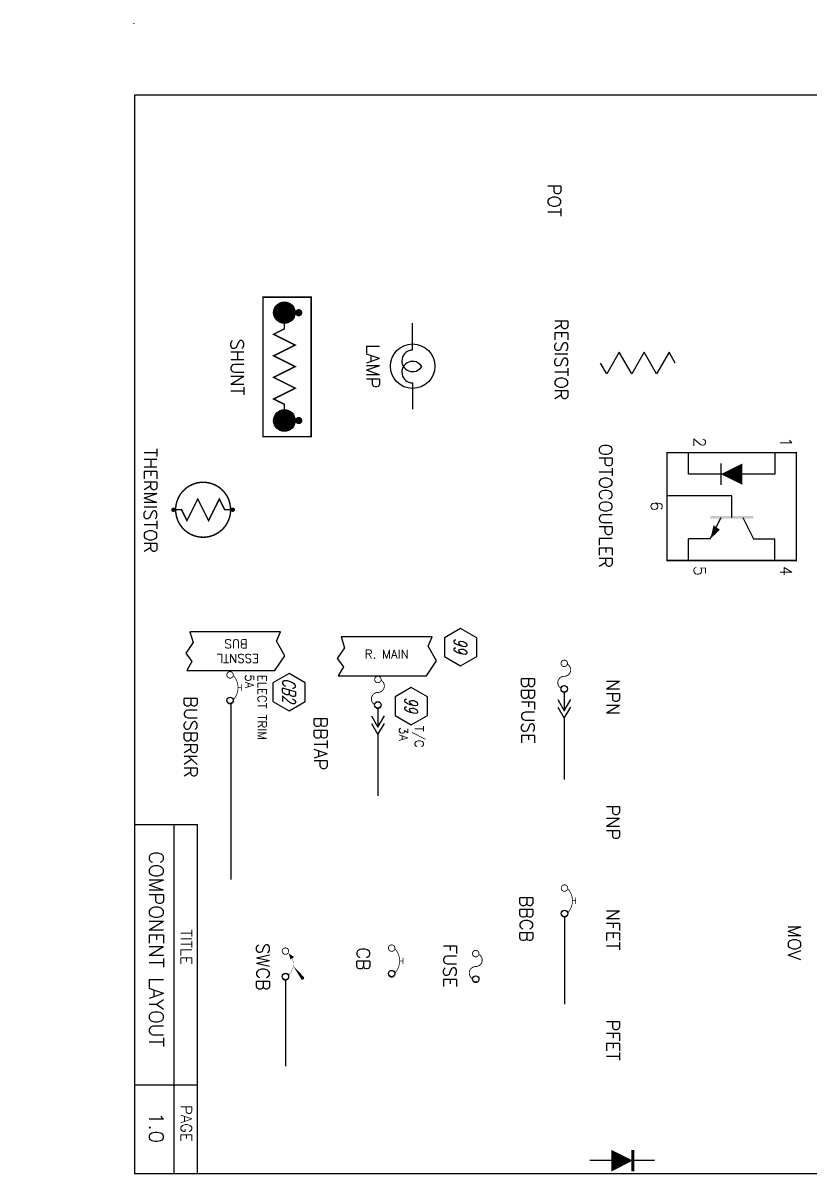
# Model space of a CAD drawing. Extents: x -55 to 73, y -33 to 52.
# Drawn here: x 41.37 to 46.85, y 19.82 to 27.84 of the extents above; entities that cross this region are included whole.
import ezdxf
from ezdxf.enums import TextEntityAlignment as Align

# ---------------------------------------------------------------- set-up
doc = ezdxf.new("R2010")
doc.units = 0
doc.layers.get('0').update_dxf_attribs({"linetype": 'CONTINUOUS'})
doc.styles.get("Standard").update_dxf_attribs({"font": 'romans.shx'})

# ---------------------------------------------------------------- blocks, each defined once
blk = doc.blocks.new('BORDER')
at = {"color": 0}
for p, q in [((0.4431350173138782, -5.575316360104772), (0.005000000000009663, -5.575316360104772)), ((0.2807598531354358, -8.000000000000007), (0.2807598531354358, -5.575316360104772)), ((0.4431350173138782, -8.000000000000007), (0.4431350173138782, -5.575316360104772)), ((0.4431350173138782, -7.38513134758098), (0.005000000000009663, -7.38513134758098))]:
    blk.add_line(p, q, dxfattribs=at)
blk.add_lwpolyline([(0.005000000000009663, -8), (10.50500000000001, -8), (10.50500000000001, -0.5), (0.005000000000009663, -0.5)], close=True, dxfattribs=at)
for centre in [(0, 0), (10.51969840053044, -8.015835172557829)]:
    blk.add_circle(centre, 0.001, dxfattribs=at)
for s, height, p in [('COMPONENT LAYOUT', 0.1, (0.1060892716318449, -6.439835300963637)), ('TITLE', 0.07499951999992503, (0.3275099500569922, -6.425061301065867)), ('TITLE', 0.07499951999992503, (0.3275099500569922, -6.425061301065867)), ('1.0', 0.1, (0.1060892716318449, -7.680851292375891)), ('PAGE', 0.07499951999992503, (0.3275099500569922, -7.651303292580351)), ('PAGE', 0.07499951999992503, (0.3275099500569922, -7.651303292580351))]:
    blk.add_text(s, height=height, rotation=270, dxfattribs=at).set_placement(p, align=Align.CENTER)
blk = doc.blocks.new('SPADTERM')
at = {"color": 0}
for p, q in [((0, 0), (-0.09778629398190475, 0.0564569431535098)), ((-0.09778629398190475, -0.0564569431535098), (0, 0)), ((0.06509466086077254, 0), (-0.03269163312113221, 0.0564569431535098)), ((-0.03269163312113221, -0.0564569431535098), (0.06509466086077254, 0))]:
    blk.add_line(p, q, dxfattribs=at)
blk = doc.blocks.new('BBFUSE')
at = {"color": 0}
for p, q in [((0.2299438525270645, 0), (0.3566964805031532, 0)), ((0.4073033976368174, 0), (0.8337464384351927, 0))]:
    blk.add_line(p, q, dxfattribs=at)
at = {"color": 0, "const_width": 0.006000000000000001}
for points in [[(0.0366770296984944, 0.01951044453741702, 39.33880835951041), (0.03859916624609294, 0.01827240556744414, 39.33880835951041)], [(0.2007194449185601, -0.02012461179749891, -0.7914183192462256), (0.1154702213235623, 0, 0.7914183192462259), (0.03022099772856457, 0.02012461179749891, 0.7914183192462259)], [(0.2166770296984906, 0.01951044453741702, 39.33880835951041), (0.21859916624609, 0.01827240556744414, 39.33880835951041)]]:
    blk.add_lwpolyline(points, format="xyb", dxfattribs=at)
at = {"color": 0}
blk.add_circle((0.2025000000000023, 0), 0.02249999999999979, dxfattribs=at)
at = {"color": 0, "xscale": 0.8, "yscale": 0.8, "zscale": 0.8}
blk.add_blockref('SPADTERM', (0.3552276689481992, 0), dxfattribs=at)
blk = doc.blocks.new('FUSE')
at = {"color": 0, "const_width": 0.006000000000000001}
for points in [[(0.0366770296984944, 0.01951044453741702, 39.33880835951041), (0.03859916624609294, 0.01827240556744414, 39.33880835951041)], [(0.2007194449185601, -0.02012461179749891, -0.7914183192462256), (0.1154702213235623, 0, 0.7914183192462259), (0.03022099772856457, 0.02012461179749891, 0.7914183192462259)], [(0.2166770296984906, 0.01951044453741702, 39.33880835951041), (0.21859916624609, 0.01827240556744414, 39.33880835951041)]]:
    blk.add_lwpolyline(points, format="xyb", dxfattribs=at)
at = {"color": 0}
blk.add_circle((0.2025000000000023, 0), 0.02249999999999979, dxfattribs=at)
blk = doc.blocks.new('BBCP')
at = {"color": 0}
for p, q in [((0.2301360009951852, -3.774758283725532e-15), (0.3568886289712738, -3.774758283725532e-15)), ((0.4074955461049381, -3.774758283725532e-15), (0.8339385869033134, -3.774758283725532e-15))]:
    blk.add_line(p, q, dxfattribs=at)
blk.add_blockref('FUSE', (0.0001921484681206564, -3.774758283725532e-15), dxfattribs=at)
at = {"color": 0, "xscale": 0.8, "yscale": 0.8, "zscale": 0.8}
blk.add_blockref('SPADTERM', (0.3568886289712738, -3.774758283725532e-15), dxfattribs=at)
blk = doc.blocks.new('BBTAP')
at = {"color": 0}
for points in [[(-0.2731534772128557, 0.6880561667153344), (-0.33810538249669, 0.5755561667153373), (-0.2731534772128557, 0.4630561667153401), (-0.143249666645195, 0.4630561667153401), (-0.07829776136136068, 0.5755561667153373), (-0.143249666645195, 0.6880561667153344)], [(-0.2033770760657632, -0.2315961699607669), (-0.129220448440293, -0.2824898401676066), (-0.07201394226761693, -0.2400783690438288), (-0.008981095024282126, -0.2757361237866718), (-0.008981095024282126, 0.3382631891168018), (-0.1122704294745063, 0.4066962880972014), (-0.2139709532172631, 0.3494408100085735), (-0.2789793670240064, 0.3775366628284402), (-0.2789793670240064, -0.2546252133861699)], [(0.1380320379848428, 0.3449251270936955), (0.07308013270100844, 0.2324251270936983), (0.1380320379848428, 0.1199251270936941), (0.2679358485525043, 0.1199251270936941), (0.3328877538363386, 0.2324251270936983), (0.2679358485525043, 0.3449251270936955)]]:
    blk.add_lwpolyline(points, close=True, dxfattribs=at)
blk.add_blockref('BBCP', (-0.008981095024282126, 0), dxfattribs=at)
at = {"color": 0, "oblique": 15, "width": 0.7}
for p in [(-0.2187876321551672, 0.5296655851760548), (0.1923978830425312, 0.1865345455544087)]:
    blk.add_text('99', height=0.09, dxfattribs=at).set_placement(p, align=Align.CENTER)
at = {"color": 0}
for s, p in [('T/C', (0.338410090066759, 0.2579276484075663)), ('3A', (0.3467988758412375, 0.148966801401464))]:
    blk.add_text(s, height=0.06, dxfattribs=at).set_placement(p)
blk.add_text('R. MAIN', height=0.06, rotation=90, dxfattribs=at).set_placement((-0.12928761374679, 0.06145572472113514), align=Align.CENTER)
blk = doc.blocks.new('BBCB')
at = {"color": 0}
blk.add_line((0.2315313960234882, 0), (0.8337464384351927, 0), dxfattribs=at)
at = {"color": 0, "const_width": 0.005}
for points in [[(0.09112248170879766, 0.07835404686328218), (0.1368477396147512, 0.07835404686328218)], [(0.1139851106617744, 0.05534683144959018), (0.1139851106617744, 0.07835404686328218)]]:
    blk.add_lwpolyline(points, dxfattribs=at)
at = {"color": 0}
for points, const_width in [([(0.0366770296984944, 0.01951044453741702, 39.33880835951041), (0.03859916624609294, 0.01827240556744414, 39.33880835951041)], 0.006000000000000001), ([(0.1994788485376082, 0.02168763362242032, 0.3919273218769209), (0.02905773929589373, 0.02221215241255692, 0.3919273218769209)], 0.005), ([(0.2166770296984906, 0.01951044453741702, 39.33880835951041), (0.21859916624609, 0.01827240556744414, 39.33880835951041)], 0.006000000000000001)]:
    blk.add_lwpolyline(points, format="xyb", dxfattribs=dict(at, const_width=const_width))
blk.add_circle((0.2025000000000023, 0), 0.02249999999999979, dxfattribs=at)
blk = doc.blocks.new('CB')
at = {"color": 0, "const_width": 0.005}
for points in [[(0.09112248170879766, 0.07835404686328218), (0.1368477396147512, 0.07835404686328218)], [(0.1139851106617744, 0.05534683144959018), (0.1139851106617744, 0.07835404686328218)]]:
    blk.add_lwpolyline(points, dxfattribs=at)
at = {"color": 0}
for points, const_width in [([(0.03667702969849529, 0.01951044453741702, 39.33880835951041), (0.03859916624609383, 0.01827240556744414, 39.33880835951041)], 0.006000000000000001), ([(0.1994788485376091, 0.02168763362242032, 0.3919273218769209), (0.02905773929589373, 0.02221215241255692, 0.3919273218769209)], 0.005), ([(0.2166770296984915, 0.01951044453741702, 39.33880835951041), (0.21859916624609, 0.01827240556744414, 39.33880835951041)], 0.006000000000000001)]:
    blk.add_lwpolyline(points, format="xyb", dxfattribs=dict(at, const_width=const_width))
blk.add_circle((0.2025000000000023, 0), 0.02249999999999979, dxfattribs=at)
blk = doc.blocks.new('SWCB')
at = {"color": 0}
blk.add_line((0.2293795480428908, 0.0002967580094490607), (0.8273986757977934, 0.0002967580094490607), dxfattribs=at)
for points in [[(0.128935378110195, 0.05399965323031042, 0, 0.0234, 0), (0.2129578660989733, 0.1189937498243632, 0.0234, 0.0234, 0)], [(0.1938825047085517, 0.02018006266360617, 0.002, 0.002, 0.4451152512066303), (0.04220248728307219, 0.02330799650534354, 0, 0.03, 0), (0.07549722926891267, 0.04797311666358173, 0.002, 0.002, 0)]]:
    blk.add_lwpolyline(points, format="xyseb", dxfattribs=at)
at = {"color": 0, "const_width": 0.0117}
blk.add_lwpolyline([(0.2188078660989738, 0.1189937498243632, -1), (0.2071078660989736, 0.1189937498243632, -1)], format="xyb", close=True, dxfattribs=at)
at = {"color": 0, "const_width": 0.006000000000000001}
for points in [[(0.03747136343440705, 0.01980720254686608, 39.33880835951041), (0.03939349998200559, 0.0185691635768932, 39.33880835951041)], [(0.2174713634344032, 0.01980720254686608, 39.33880835951041), (0.2193934999820026, 0.0185691635768932, 39.33880835951041)]]:
    blk.add_lwpolyline(points, format="xyb", dxfattribs=at)
at = {"color": 0}
blk.add_circle((0.203294333735915, 0.0002967580094490607), 0.02249999999999979, dxfattribs=at)
blk = doc.blocks.new('LAMP')
at = {"color": 0}
for p, q in [((-0.07499999999999307, 0), (-0.2624999999999993, 0)), ((0.1542056074766274, 0), (0.3374999999999986, 0))]:
    blk.add_line(p, q, dxfattribs=at)
blk.add_circle((0.03750000000000142, 0), 0.1546164609606612, dxfattribs=at)
for centre, start, end in [((0, 0), 180, 58.12705562134806), ((0.07920560747663075, 0), 121.8729443786519, 0)]:
    blk.add_arc(centre, 0.07499999999999929, start, end, dxfattribs=at)
blk = doc.blocks.new('SHUNT')
at = {"color": 0, "const_width": 0.01}
blk.add_lwpolyline([(0.1863142477928912, -0.8616914471954296), (0.1863142477928912, 0.1083726654688872), (-0.1483623653055943, 0.1083726654688872), (-0.1483623653055943, -0.8616914471954296)], close=True, dxfattribs=at)
at = {"color": 0}
for points, const_width in [([(-0.03749999999999964, 0, 1), (0.03749999999999964, 0, 1)], 0.07499999999999929), ([(0.08724899140628928, 0, 1), (0.1122489914062892, 0, 1)], 0.025), ([(-0.03749999999999964, -0.7499999999999996, 1), (0.03749999999999964, -0.7499999999999996, 1)], 0.07499999999999929), ([(0.08724899140628928, -0.7499999999999996, 1), (0.1122489914062892, -0.7499999999999996, 1)], 0.025)]:
    blk.add_lwpolyline(points, format="xyb", close=True, dxfattribs=dict(at, const_width=const_width))
at = {"color": 0, "const_width": 0.01}
blk.add_lwpolyline([(0, -0.07499999999999929), (0, -0.1124999999999989), (-0.07500000000000018, -0.1499999999999995), (0.07500000000000018, -0.2249999999999996), (-0.07500000000000018, -0.2999999999999989), (0.07500000000000018, -0.3749999999999996), (-0.07500000000000018, -0.4499999999999997), (0.07500000000000018, -0.5249999999999995), (-0.07500000000000018, -0.5999999999999996), (0, -0.6374999999999997), (0, -0.6749999999999994)], dxfattribs=at)
at = {"color": 0}
for centre, radius in [((0, 0), 0.07499999999999973), ((0, -0.7499999999999996), 0.07499999999999973), ((0, -0.7499999999999996), 0.07500000000000018)]:
    blk.add_circle(centre, radius, dxfattribs=at)
blk = doc.blocks.new('THERMISTOR')
at = {"color": 0, "const_width": 0.01}
blk.add_lwpolyline([(-0.005596720364851926, 0.1911313075379457, 70.81634273086847), (0.005201635002217486, 0.1911424677912024, 70.81634273086847)], format="xyb", dxfattribs=at)
blk.add_lwpolyline([(1.509903313490213e-14, 0.2071745290654485), (1.509903313490213e-14, 0.1500000000000172), (-0.07499999999998419, 0.1125000000000158), (0.07500000000001616, 0.03750000000001652), (-0.07499999999998419, -0.03749999999998277), (0.07500000000001616, -0.1124999999999847), (1.509903313490213e-14, -0.1499999999999844), (1.509903313490213e-14, -0.1912132317597477)], dxfattribs=at)
at = {"color": 0, "const_width": 0.015}
for points in [[(-0.007499999999985185, 0.2066623464372013, -1), (0.007500000000015383, 0.2066623464372013, -1)], [(-0.007499999999985185, -0.2066623464372004, 1), (0.007500000000015383, -0.2066623464372004, 1)]]:
    blk.add_lwpolyline(points, format="xyb", close=True, dxfattribs=at)
blk = doc.blocks.new('RESISTOR')
at = {"color": 0}
for p, q in [((0, 0.5196100461182347), (-0.07499925000000118, 0.4763092089417142)), ((-0.07499925000000118, 0.4763092089417142), (0.0749992499999994, 0.3897075345886751)), ((0.0749992499999994, 0.3897075345886751), (-0.07499925000000118, 0.303105860235636)), ((-0.07499925000000118, 0.303105860235636), (0.0749992499999994, 0.2165041858825969)), ((0.0749992499999994, 0.2165041858825969), (-0.07499925000000118, 0.1299025115295578)), ((-0.07499925000000118, 0.1299025115295578), (0.0749992499999994, 0.04330083717651867)), ((0.0749992499999994, 0.04330083717651867), (0, 0))]:
    blk.add_line(p, q, dxfattribs=at)
blk = doc.blocks.new('OPTOCOUPLER')
at = {"color": 0}
for p, q in [((0, 0.75), (0.1499999999999995, 0.75)), ((0.1499999999999995, 0.75), (0.1499999999999995, 0.1499999999999995)), ((0.6003693809323947, 0.6013204225352107), (0.6003693809323938, 0.75)), ((0.7499999999999991, 0.75), (0.6003693809323938, 0.75)), ((0.4503693809323943, 0.5263204225352114), (0.6003693809323947, 0.6013204225352107)), ((0.2999999999999989, 0.4513204225352094), (0.2999999999999998, 8.881784197001252e-16)), ((0.4503693809323943, 0.4513204225352103), (0.2999999999999989, 0.4513204225352094)), ((0.6003693809323947, 0.3013204225352109), (0.4503693809323943, 0.376320422535211)), ((0.6003693809323947, 0.3013204225352109), (0.6003693809323938, 0.1499999999999995)), ((0.1499999999999995, 0.1499999999999995), (0, 0.1499999999999995)), ((0.7499999999999991, 0.1499999999999995), (0.6003693809323938, 0.1499999999999995))]:
    blk.add_line(p, q, dxfattribs=at)
at = {"color": 0, "const_width": 0.01}
blk.add_lwpolyline([(0.7499999999999991, 0.8999999999999995), (0, 0.8999999999999995), (0, 0), (0.7499999999999991, 0)], close=True, dxfattribs=at)
at = {"color": 0}
blk.add_lwpolyline([(0.1499999999999995, 0.3749999999999991, 0, 0.15, 0), (0.1499999999999995, 0.5249999999999995, 0.15, 0.15, 0)], format="xyseb", dxfattribs=at)
at = {"color": 0, "const_width": 0.01}
blk.add_lwpolyline([(0.2249999999999996, 0.3749999999999991), (0.07499999999999929, 0.3749999999999991)], dxfattribs=at)
at = {"color": 0}
blk.add_solid([(0.5997044952540849, 0.3018485915492954), (0.535878537931457, 0.3672095070422525), (0.5053530800815027, 0.3236355633802814)], dxfattribs=at)
blk.add_trace([(0.4603693809323941, 0.6013204225352107), (0.4403693809323945, 0.6013204225352107), (0.4603693809323941, 0.3013204225352109), (0.4403693809323945, 0.3013204225352109)], dxfattribs=at)
for s, p in [('1', (-0.03750000000000053, 0.7874999999999996)), ('2', (-0.03750000000000053, 0.1875))]:
    blk.add_text(s, height=0.08, dxfattribs=at).set_placement(p, align=Align.RIGHT)
for s, p in [('4', (0.7874999999999996, 0.7874999999999996)), ('5', (0.7874999999999996, 0.1875)), ('6', (0.3374999999999995, -0.1125000000000007))]:
    blk.add_text(s, height=0.08, dxfattribs=at).set_placement(p)
blk = doc.blocks.new('DIODE')
at = {"color": 0}
blk.add_line((5.399999999999999, 6.6), (5.399999999999999, 6.149999999999999), dxfattribs=at)
blk.add_lwpolyline([(5.399999999999999, 6.45, 0, 0.15, 0), (5.399999999999999, 6.3, 0.15, 0.15, 0)], format="xyseb", dxfattribs=at)
at = {"color": 0, "const_width": 0.02}
blk.add_lwpolyline([(5.475, 6.45), (5.325, 6.45)], dxfattribs=at)
blk = doc.blocks.new('DOT')
at = {"color": 0, "const_width": 0.025}
blk.add_lwpolyline([(-0.01250000000000018, 0, 1), (0.01250000000000018, 0, 1)], format="xyb", close=True, dxfattribs=at)
blk = doc.blocks.new('30SPDTRY')
at = {"color": 0}
for p, q in [((1.013301031622028, 0.1165744641339082), (0.9155147376401231, 0.1730314072874179)), ((1.0783956924828, 0.1165744641339082), (0.9806093985008957, 0.1730314072874179)), ((0.7615414478855698, 0.1165744641339082), (1.013301031622028, 0.1165744641339082)), ((0.9155147376401231, 0.06011752098039835), (1.013301031622028, 0.1165744641339082)), ((0.9806093985008957, 0.06011752098039835), (1.0783956924828, 0.1165744641339082)), ((1.0783956924828, 0.1165744641339082), (1.345612582883476, 0.1165744641339082)), ((1.530891075127062, 0.1165744641339082), (1.867435610360122, 0.1165744641339082)), ((-0.7890399178773215, 0), (-0.5218230274766462, 0)), ((-0.3365445352330596, 0), (0, 0)), ((0.09778629398190475, 0.05645694315351335), (0, 0)), ((0, 0), (0.09778629398190475, -0.05645694315350624)), ((0.1628809548426773, 0.05645694315351335), (0.06509466086077254, 0)), ((0.06509466086077254, 0), (0.1628809548426773, -0.05645694315350624)), ((1.013301031622028, -0.1834255358660926), (0.9155147376401231, -0.1269685927125828)), ((1.0783956924828, -0.1834255358660926), (0.9806093985008957, -0.1269685927125828)), ((0.7615414478855698, -0.1834255358660926), (1.013301031622028, -0.1834255358660926)), ((0.9155147376401231, -0.2398824790196024), (1.013301031622028, -0.1834255358660926)), ((0.9806093985008957, -0.2398824790196024), (1.0783956924828, -0.1834255358660926)), ((1.0783956924828, -0.1834255358660926), (1.345612582883476, -0.1834255358660926)), ((1.530891075127062, -0.1834255358660926), (1.867435610360122, -0.1834255358660926)), ((0.0935056633418796, -0.2944777266358436), (-0.004280630640025151, -0.3509346697893534)), ((0.1586003242026521, -0.2944777266358436), (0.06081403022074738, -0.3509346697893534)), ((-0.7933205485173467, -0.3509346697893534), (-0.5261036581166714, -0.3509346697893534)), ((-0.3408251658730848, -0.3509346697893534), (-0.004280630640025151, -0.3509346697893534)), ((-0.004280630640025151, -0.3509346697893534), (0.0935056633418796, -0.4073916129428632)), ((0.06081403022074738, -0.3509346697893534), (0.1586003242026521, -0.4073916129428632)), ((0.2672517904004614, -0.9509346697893566), (0.2672517904004543, -0.3509346697893534)), ((-0.7933205485173467, -0.9509346697893548), (-0.5261036581166714, -0.9509346697893548)), ((-0.3408251658730848, -0.9509346697893548), (-0.004280630640025151, -0.9509346697893548)), ((0.0935056633418796, -0.894477726635845), (-0.004280630640025151, -0.9509346697893548)), ((-0.004280630640025151, -0.9509346697893548), (0.0935056633418796, -1.007391612942865)), ((0.1586003242026521, -0.894477726635845), (0.06081403022074738, -0.9509346697893548)), ((0.06081403022074738, -0.9509346697893548), (0.1586003242026521, -1.007391612942865))]:
    blk.add_line(p, q, dxfattribs=at)
for points, const_width in [([(0.9258735155639997, 0.1872816674982474), (0.9258735155639997, 0.2710089449940796), (0.1363354620106136, 0.2710089449940796), (0.1363354620106136, 0.08154371161557705)], 0.01), ([(0.3267019716476511, 0), (0.07494238791119301, 3.552713678800501e-15)], 0.01), ([(0.3493535446928782, 0.001599904728347923), (0.8048644321598779, 0.02679576548019291)], 0.02), ([(0.9258735155639997, -0.1037598063592569), (0.9258735155639997, 0.04083988659745685)], 0.01), ([(0.1363354620106136, -0.08258227415125674), (0.1363354620106136, -0.2731801698850056)], 0.01), ([(0.9258735155639997, -0.5355447496564381), (0.9258735155639997, -0.2625913931948318)], 0.01), ([(0.5740414478855698, -0.3509346697893534), (0.5740414478855698, -0.9509346697893548)], 0.01), ([(0.6115414478855712, -0.3509346697893534), (0.6115414478855712, -0.9509346697893548)], 0.01), ([(0.1363354620106136, -0.4426005334107508), (0.1363354620106136, -0.8661514316389471)], 0.01), ([(0.1363354620106136, -1.077926901925387), (0.9258735155639997, -1.077926901925387), (0.9258735155639997, -0.7464822496564381)], 0.01), ([(0.1363354620106136, -1.030277417405777), (0.1363354620106136, -1.077926901925387)], 0.01)]:
    blk.add_lwpolyline(points, dxfattribs=dict(at, const_width=const_width))
for points in [[(0.7615414478855698, 0.04155473987697711, 0, 0.075, 0), (0.7615414478855698, 0.1165547398769764, 0.075, 0.075, 0)], [(0.7615414478855698, -0.1084255358660933, 0, 0.075, 0), (0.7615414478855698, -0.1834255358660926, 0.075, 0.075, 0)]]:
    blk.add_lwpolyline(points, format="xyseb", dxfattribs=at)
at = {"color": 0, "const_width": 0.0375}
blk.add_lwpolyline([(0.3454519716476483, 0, -1), (0.3079519716476469, 0, -1)], format="xyb", close=True, dxfattribs=at)
at = {"color": 0, "const_width": 0.01}
blk.add_lwpolyline([(0.0772268430253149, -0.9509346697893548), (0.4615414478855726, -0.9509346697893548, 1.447009440658914), (0.4119336108031106, -0.8196846697893534, 2.215250437021534), (0.4119336108031106, -0.7071846697893562, 2.215250437021521), (0.4119336108031106, -0.5946846697893555, 2.215250437021545), (0.4119336108031106, -0.4821846697893548, 1.447009440658914), (0.4615414478855726, -0.3509346697893534), (0.0772268430253149, -0.3509346697893534)], format="xyb", dxfattribs=at)
at = {"color": 0}
blk.add_lwpolyline([(0.8705651425214143, -0.5355447496564381), (0.8096727313178178, -0.6410134996564381), (0.8705651425214143, -0.7464822496564381), (0.9923499649286001, -0.7464822496564381), (1.053242376132189, -0.6410134996564381), (0.9923499649286001, -0.5355447496564381)], close=True, dxfattribs=at)
for name, p in [('DIODE', (0.2672517904004579, -0.5978333950140122)), ('DOT', (0.2672517904004543, -0.3509346697893534)), ('DOT', (0.2672517904004614, -0.9509346697893566))]:
    blk.add_blockref(name, p, dxfattribs=at)
for s, p in [('87a', (0.8072338936284922, 0.1787561140261325)), ('30', (0.2523765564285441, 0.0844708944273691)), ('86', (0.05101965943433839, -0.2700026364016548)), ('87', (0.8072338936284922, -0.3019174962247)), ('85', (0.04840463479805024, -0.8512693389158201))]:
    blk.add_text(s, height=0.06, dxfattribs=at).set_placement(p, align=Align.CENTER)
for s, p in [('VIO', (1.34267210758286, 0.0870397934733802)), ('ORN', (-0.5247635027772617, -0.02953467066052795)), ('RED', (1.34267210758286, -0.2129602065266205)), ('YEL', (-0.5290441334172868, -0.3804693404498813)), ('BLK', (-0.5290441334172868, -0.9804693404498828))]:
    blk.add_text(s, height=0.06, dxfattribs=at).set_placement(p)
at = {"color": 0, "oblique": 15, "width": 0.7}
blk.add_text('K2', height=0.08437499999999999, dxfattribs=at).set_placement((0.9215331222629999, -0.682680037508451), align=Align.CENTER)
blk = doc.blocks.new('BUSBRKR')
at = {"color": 0}
blk.add_line((0.3042744034816849, -0.06471445254087804), (1.527100606787755, -0.06471445254087627), dxfattribs=at)
for points in [[(0.1582515721713591, 0.4532218216093025), (0.09329966688752478, 0.3407218216093053), (0.1582515721713591, 0.228221821609301), (0.2881553827390206, 0.228221821609301), (0.353107288022855, 0.3407218216093053), (0.2881553827390206, 0.4532218216093025)], [(-0.1204180630664098, -0.3271357783372615), (-0.04626143544093253, -0.3780294485441011), (0.01094507073174356, -0.3356179774203234), (0.07397791797507125, -0.3712757321631663), (0.07397791797507125, 0.2427235807403072), (-0.02931141647514579, 0.3111566797207068), (-0.1310119402179097, 0.253901201632079), (-0.1960203540246539, 0.2819970544519457), (-0.1960203540246539, -0.3501648217626574)]]:
    blk.add_lwpolyline(points, close=True, dxfattribs=at)
at = {"color": 0, "const_width": 0.005}
for points in [[(0.1696358796639288, 0.008641040892824137), (0.2153611375698787, 0.008641040892824137)], [(0.1924985086169002, -0.01436617452086786), (0.1924985086169002, 0.008641040892824137)]]:
    blk.add_lwpolyline(points, dxfattribs=at)
at = {"color": 0}
for points, const_width in [([(0.1151904276536229, -0.05020256143304103, 39.33880835951041), (0.1171125642012214, -0.0514406004030139, 39.33880835951041)], 0.006000000000000001), ([(0.2779922464927367, -0.04802537234803772, 0.3919273218769209), (0.1075711372510213, -0.04750085355790112, 0.3919273218769209)], 0.005), ([(0.2951904276536155, -0.05020256143304103, 39.33880835951041), (0.297112564201214, -0.0514406004030139, 39.33880835951041)], 0.006000000000000001)]:
    blk.add_lwpolyline(points, format="xyb", dxfattribs=dict(at, const_width=const_width))
blk.add_circle((0.2810133979551281, -0.06971300597045804), 0.02249999999999979, dxfattribs=at)
at = {"color": 0, "oblique": 15, "width": 0.7}
blk.add_text('CB2', height=0.09, dxfattribs=at).set_placement((0.2126174172290476, 0.2948312400700157), align=Align.CENTER)
at = {"color": 0}
for s, p in [('ELECT TRIM', (0.1022681319386436, 0.1232984716613945)), ('5A', (0.09985849490439591, 0.03641471979051403))]:
    blk.add_text(s, height=0.06, dxfattribs=at).set_placement(p)
for s, p in [('ESSNTL', (-0.04099258243718396, 0.131911525353571)), ('BUS', (-0.142097672616373, 0.05341015906036084))]:
    blk.add_text(s, height=0.06, rotation=270, dxfattribs=at).set_placement(p)

msp = doc.modelspace()

# ---------------------------------------------------------------- block references
at = {"color": 0}
for name, p in [('BORDER', (42.13707431029346, 27.83540807818398)), ('SHUNT', (43.1840708860838, 25.82204543206907))]:
    msp.add_blockref(name, p, dxfattribs=at)
at = {"color": 0, "rotation": 270}
for name, p in [('30SPDTRY', (39.75540723077668, 25.59212875613353)), ('LAMP', (44.07595468046993, 25.48756337867182)), ('RESISTOR', (45.38294437206012, 25.4720582051602)), ('OPTOCOUPLER', (45.84503533051533, 24.84897384649753)), ('THERMISTOR', (42.61889207470892, 24.45162705638163)), ('BUSBRKR', (42.87589475824072, 23.40703937740679)), ('BBTAP', (43.83431246360323, 23.2878145446895)), ('BBFUSE', (45.13044484577937, 23.40874375379296)), ('BBCB', (45.13211140991774, 21.84614124619271)), ('SWCB', (43.19094593380976, 21.40845705857587)), ('CB', (43.93029140739147, 21.42830997887661)), ('FUSE', (44.51479211952782, 21.3903253182115))]:
    msp.add_blockref(name, p, dxfattribs=at)

# ---------------------------------------------------------------- texts
at = {"color": 0}
for s, p in [('POT', (45.0169592207093, 26.60344259980917)), ('RESISTOR', (45.06465617682777, 25.49592707424562)), ('SHUNT', (42.81111975868271, 25.44299354092148)), ('LAMP', (43.75507628314297, 25.4488251084776)), ('OPTOCOUPLER', (45.37304903340269, 24.4784719980074)), ('BBFUSE', (44.83387218206111, 23.05694969094652)), ('NPN', (45.42452962596929, 23.14723035624017)), ('BUSBRKR', (42.48701281778841, 22.87186951700659)), ('BBTAP', (43.39097170911364, 22.82585361486461)), ('PNP', (45.42452962596929, 22.27655101228839)), ('BBCB', (44.82193754491038, 21.60557172864707)), ('NFET', (45.42452962596929, 21.53098729255749)), ('MOV', (46.6868899430135, 21.44153135796704)), ('SWCB', (42.98997193698411, 21.27204860269781)), ('FUSE', (44.29052595370705, 21.27993913607268)), ('CB', (43.68755170059376, 21.32728233632194)), ('PFET', (45.42452962596929, 20.76219595694049))]:
    msp.add_text(s, height=0.09, rotation=270, dxfattribs=at).set_placement(p, align=Align.CENTER)
msp.add_text('THERMISTOR', height=0.09, rotation=270, dxfattribs=at).set_placement((42.20774865963338, 24.87933985737316))

doc.saveas('drawing.dxf')
